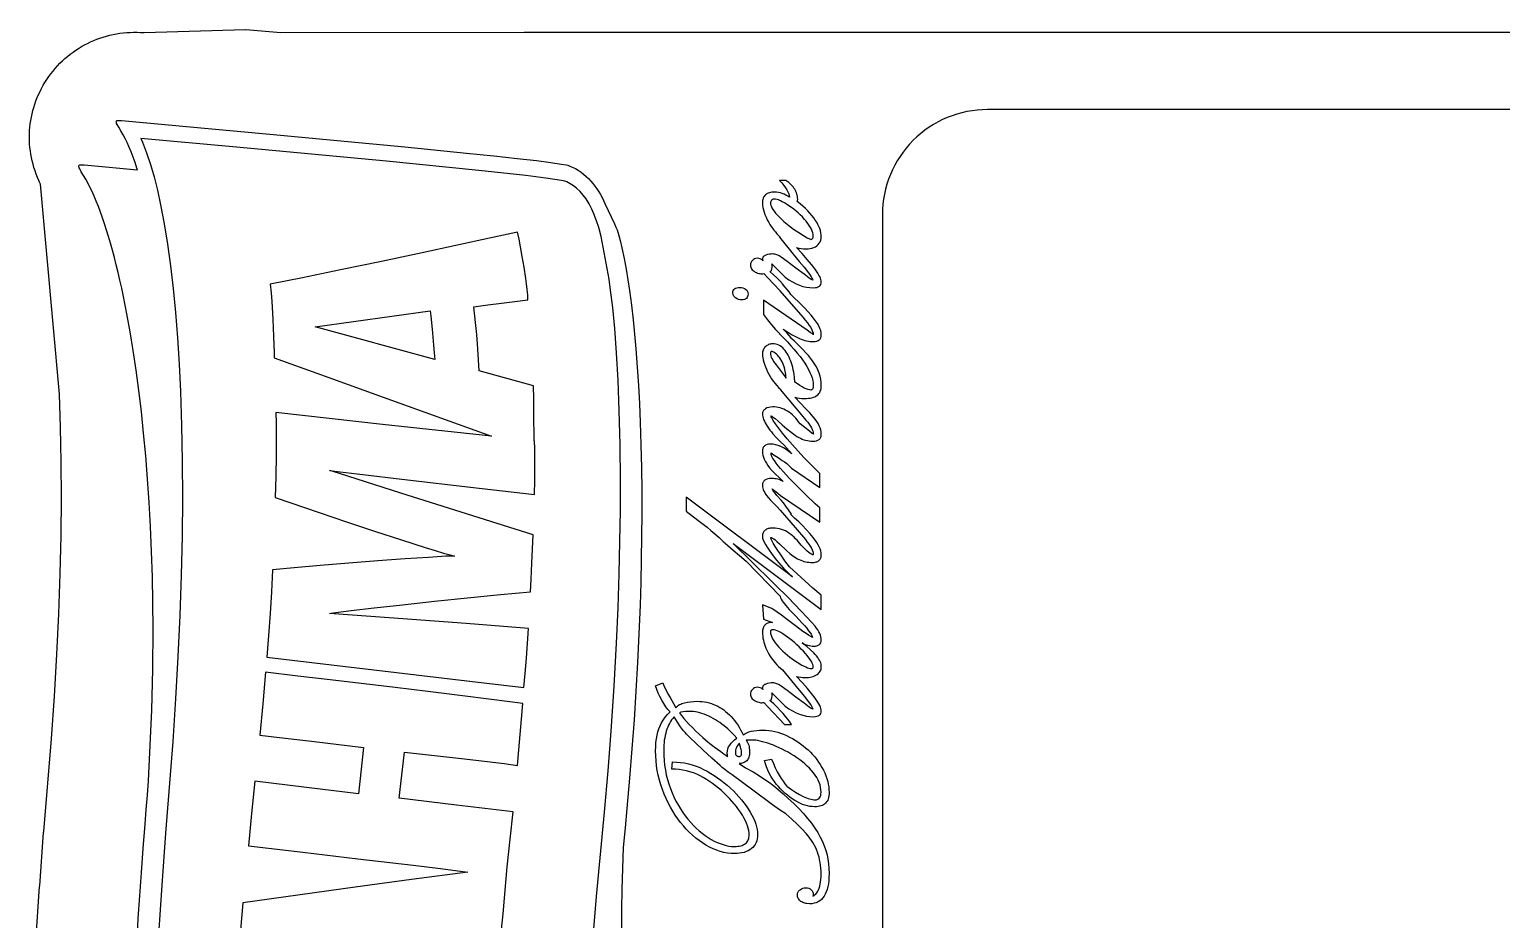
# Model space of a CAD drawing. Extents: x 0 to 500, y 0 to 300.
# Drawn here: x 0.1 to 280.2, y 130.6 to 300 of the extents above; entities that cross this region are included whole.
import ezdxf

# ---------------------------------------------------------------- set-up
doc = ezdxf.new("R2010")
doc.units = 0
doc.layers.add('Nível Padrão', color=18, linetype='CONTINUOUS')

msp = doc.modelspace()

# ---------------------------------------------------------------- linework, layer by layer
at = {"layer": 'Nível Padrão'}
for points in [[(1.43, 127.34), (2.06, 136.91), (2.07, 137.09), (2.82, 147.22), (2.83, 147.38), (4.29, 165.04), (4.86, 173.14), (5.33, 181.08), (5.7, 188.83), (5.97, 196.4), (6.13, 203.75), (6.2, 210.87), (6.17, 217.74), (6.05, 224.34), (5.83, 230.63), (2.2, 270.56), (2.06, 270.93), (1.91, 271.24), (1.65, 271.85), (1.4, 272.47), (1.18, 273.09), (0.98, 273.71), (0.8, 274.34), (0.64, 274.98), (0.5, 275.61), (0.39, 276.25), (0.29, 276.89), (0.22, 277.53), (0.16, 278.18), (0.13, 278.82), (0.12, 279.47), (0.13, 280.11), (0.16, 280.75), (0.21, 281.39), (0.28, 282.03), (0.38, 282.67), (0.49, 283.3), (0.62, 283.93), (0.78, 284.56), (0.95, 285.18), (1.15, 285.8), (1.36, 286.41), (1.6, 287.02), (1.85, 287.62), (2.13, 288.21), (2.42, 288.79), (2.74, 289.37), (3.08, 289.93), (3.43, 290.49), (3.81, 291.04), (4.2, 291.57), (4.61, 292.09), (5.04, 292.6), (5.48, 293.09), (5.93, 293.56), (6.4, 294.01), (6.88, 294.45), (7.38, 294.88), (7.89, 295.28), (8.41, 295.67), (8.94, 296.04), (9.48, 296.39), (10.03, 296.73), (10.59, 297.04), (11.17, 297.34), (11.75, 297.62), (12.34, 297.88), (12.94, 298.12), (13.54, 298.34), (14.16, 298.55), (14.78, 298.73), (15.41, 298.89), (16.04, 299.04), (16.68, 299.16), (17.32, 299.26), (17.97, 299.34), (18.62, 299.4), (19.28, 299.44), (19.93, 299.46), (20.6, 299.46), (21.26, 299.43), (21.92, 299.39), (41.24, 300), (41.28, 300), (47.96, 299.39), (94.26, 299.51), (103.33, 299.51), (449.9, 299.51)], [(20.59, 126.63), (20.83, 130.85), (21.11, 135.18), (21.41, 139.61), (21.75, 144.15), (22.13, 148.8), (22.35, 151.56), (22.55, 154.31), (22.74, 157.04), (22.9, 159.75), (23.05, 162.45), (23.18, 165.14), (23.3, 167.81), (23.39, 170.46), (23.48, 173.09), (23.54, 175.7), (23.59, 178.3), (23.62, 180.88), (23.64, 183.43), (23.64, 185.97), (23.6, 190.97), (23.51, 195.88), (23.36, 200.7), (23.15, 205.41), (22.9, 210.02), (22.59, 214.52), (22.24, 218.9), (21.84, 223.16), (21.41, 227.3), (20.93, 231.3), (20.41, 235.17), (19.86, 238.89), (19.27, 242.47), (18.66, 245.9), (18.01, 249.17), (17.68, 250.75), (17.34, 252.28), (16.99, 253.78), (16.64, 255.23), (16.28, 256.64), (15.92, 258.01), (15.55, 259.33), (15.17, 260.61), (14.79, 261.84), (14.41, 263.02), (14.03, 264.16), (13.63, 265.26), (13.24, 266.3), (12.84, 267.3), (12.44, 268.25), (12.04, 269.14), (11.63, 269.99), (11.23, 270.79), (10.82, 271.54), (10.4, 272.23), (9.97, 272.93), (9.68, 273.46), (9.58, 273.67), (9.53, 273.83), (9.51, 273.97), (9.53, 274.08), (9.59, 274.15), (9.69, 274.21), (9.83, 274.24), (10.02, 274.25), (10.53, 274.23), (11.24, 274.17), (20.68, 273.3), (20.58, 273.61), (20.23, 274.67), (19.86, 275.71), (19.46, 276.74), (19.04, 277.76), (18.7, 278.51), (18.33, 279.25), (17.94, 279.97), (17.53, 280.68), (17.1, 281.38), (16.8, 281.91), (16.71, 282.11), (16.65, 282.28), (16.63, 282.42), (16.65, 282.52), (16.71, 282.6), (16.82, 282.65), (16.96, 282.68), (17.15, 282.7), (17.66, 282.68), (18.36, 282.62), (34.13, 281.16), (45.85, 280.08), (58.67, 278.88), (71.51, 277.66), (83.28, 276.49), (88.44, 275.96), (92.92, 275.47), (96.59, 275.05), (99.32, 274.69), (101.3, 274.39), (102.21, 274.23), (102.55, 274.15), (102.78, 274.08), (103.39, 273.82), (103.97, 273.52), (104.52, 273.2), (105.05, 272.84), (105.55, 272.46), (106.02, 272.05), (106.48, 271.61), (106.91, 271.15), (107.31, 270.68), (107.7, 270.18), (108.06, 269.66), (108.41, 269.13), (108.73, 268.58), (109.04, 268.02), (109.32, 267.45), (109.59, 266.86), (111.43, 263.02), (111.68, 262.41), (111.94, 261.85), (112.12, 261.25), (112.5, 259.86), (112.84, 258.46), (113.26, 256.44), (113.64, 254.41), (113.97, 252.36), (114.28, 250.31), (114.64, 247.55), (114.96, 244.78), (115.24, 242), (115.48, 239.22), (115.75, 235.74), (115.98, 232.26), (116.16, 228.77), (116.31, 225.28), (116.45, 220.94), (116.55, 216.59), (116.6, 212.23), (116.61, 207.88), (116.58, 203.52), (116.52, 199.16), (116.42, 194.8), (116.28, 190.45), (116.07, 185), (115.81, 179.55), (115.5, 174.11), (115.14, 168.66), (114.74, 163.1), (114.28, 157.55), (113.77, 151.78), (113.42, 148.09), (113.04, 144.39), (112.93, 140.35), (112.84, 136.4), (112.77, 132.54), (112.73, 128.77)], [(107.34, 127.36), (107.99, 135.02), (109.54, 151.09), (110.23, 158.92), (110.81, 166.51), (111.37, 175.05), (111.81, 183.24), (112.11, 189.97), (112.32, 196.42), (112.46, 202.59), (112.54, 208.47), (112.55, 214.05), (112.49, 221.02), (112.33, 227.44), (112.1, 233.27), (111.81, 238.5), (111.47, 243.12), (111.09, 247.1), (110.68, 250.42), (110.37, 252.46), (109.29, 258.6), (108.86, 260.6), (108.42, 262.29), (108, 263.6), (107.51, 264.89), (107.11, 265.79), (106.59, 266.81), (106, 267.75), (105.46, 268.48), (104.86, 269.16), (104.21, 269.78), (103.63, 270.23), (103.01, 270.63), (102.32, 270.99), (101.95, 271.15), (101.31, 271.29), (98.36, 271.73), (94.53, 272.21), (85.63, 273.17), (68.07, 274.91), (39.51, 277.59), (21.31, 279.26), (21.61, 278.57), (22.4, 276.54), (23.13, 274.33), (23.82, 271.94), (24.47, 269.39), (25.07, 266.66), (25.77, 263.04), (26.4, 259.17), (26.96, 255.05), (27.47, 250.7), (27.91, 246.12), (28.29, 241.33), (28.61, 236.32), (28.86, 231.12), (29.07, 224.62), (29.2, 217.86), (29.23, 210.86), (29.16, 203.62), (29, 196.17), (28.74, 188.51), (28.38, 180.68), (27.93, 172.67), (27.37, 164.52), (25.99, 147.11), (25.28, 137.19), (24.69, 127.81)], [(149.28, 222.99), (149.28, 222.99)], [(149.28, 222.99), (149.28, 222.99)], [(89.95, 128.76), (90.22, 131.75), (90.46, 134.71), (90.72, 137.67), (91.02, 140.67), (91.02, 140.67), (91.56, 145.94), (92.11, 151.15), (81.38, 152.41), (70.47, 153.73), (70.97, 158.11), (71.47, 162.49), (82.32, 161.27), (87.75, 160.64), (90.4, 160.31), (92.99, 159.98), (93.21, 162.95), (93.46, 165.85), (93.71, 168.76), (93.95, 171.76), (88.04, 172.54), (82.01, 173.29), (75.9, 174.04), (69.72, 174.77), (57.33, 176.23), (51.16, 176.96), (45.05, 177.69), (44.51, 171.72), (43.92, 165.76), (43.92, 165.76), (48.78, 165.16), (53.75, 164.57), (63.66, 163.41), (62.7, 154.57), (52.83, 155.76), (43.01, 156.97), (42.39, 150.83), (41.77, 144.69), (52.14, 143.46), (62.62, 142.23), (73.1, 140.98), (78.31, 140.34), (83.49, 139.68), (72.82, 138.26), (62.06, 136.79), (40.72, 133.85), (40.15, 127.16)]]:
    msp.add_lwpolyline(points, dxfattribs=at)
msp.add_lwpolyline([(306.59, 16.59, 0.224903), (310.46, 14.76), (434.51, 14.76, 0.414214), (484.51, 64.76), (484.51, 234.76, 0.414214), (434.51, 284.76), (182.38, 284.76, 0.414214), (162.38, 264.76), (162.38, 95.32, 0.414184), (177.38, 80.32), (197.28, 80.31), (247.34, 80.31, -0.232852), (259.23, 74.46), (306.59, 16.59)], format="xyb", close=True, dxfattribs=at)
for points in [[(146.04, 176.89), (146.44, 176.8), (146.84, 176.74), (147.24, 176.7), (147.65, 176.69), (148, 176.7), (148.34, 176.72), (148.66, 176.77), (148.96, 176.83), (149.23, 176.91), (149.49, 177), (149.73, 177.12), (149.94, 177.25), (150.13, 177.4), (150.3, 177.56), (150.44, 177.73), (150.56, 177.92), (150.65, 178.11), (150.71, 178.32), (150.75, 178.54), (150.76, 178.77), (150.75, 179), (150.71, 179.24), (150.64, 179.48), (150.54, 179.74), (150.41, 179.99), (150.25, 180.26), (150.07, 180.53), (149.86, 180.81), (149.62, 181.1), (149.35, 181.39), (148.72, 181.99), (147.99, 182.62), (147.14, 183.28), (147.4, 183.14), (147.66, 183.01), (147.93, 182.91), (148.2, 182.83), (148.47, 182.76), (148.74, 182.71), (149.01, 182.68), (149.29, 182.68), (149.64, 182.69), (149.93, 182.75), (150.19, 182.83), (150.4, 182.96), (150.56, 183.12), (150.67, 183.31), (150.74, 183.54), (150.76, 183.81), (150.75, 184.12), (150.69, 184.44), (150.6, 184.76), (150.47, 185.08), (150.31, 185.41), (150.11, 185.75), (149.87, 186.09), (149.6, 186.44), (148.91, 187.24), (148.03, 188.2), (146.95, 189.34), (145.67, 190.66), (145.01, 191.32), (145.07, 191.32), (133.98, 202.21), (150.76, 189.64), (150.76, 192.36), (149.17, 193.72), (147.63, 195.07), (146.14, 196.42), (144.7, 197.76), (143.85, 198.93), (143.12, 199.96), (142.5, 200.87), (142, 201.64), (141.61, 202.27), (141.33, 202.77), (141.17, 203.14), (141.13, 203.27), (141.12, 203.37), (141.3, 203.32), (141.49, 203.22), (141.71, 203.07), (141.95, 202.88), (142.32, 202.56), (142.82, 202.11), (144.19, 200.81), (144.76, 200.29), (145.35, 199.83), (145.64, 199.63), (145.94, 199.45), (146.24, 199.29), (146.54, 199.14), (146.84, 199.01), (147.15, 198.9), (147.45, 198.8), (147.76, 198.72), (148.07, 198.66), (148.38, 198.62), (148.69, 198.59), (149.01, 198.59), (149.42, 198.61), (149.78, 198.68), (149.93, 198.74), (150.08, 198.8), (150.21, 198.88), (150.32, 198.97), (150.43, 199.07), (150.52, 199.19), (150.59, 199.32), (150.65, 199.45), (150.7, 199.61), (150.74, 199.77), (150.76, 200.13), (150.74, 200.45), (150.67, 200.79), (150.55, 201.16), (150.38, 201.55), (150.17, 201.96), (149.9, 202.4), (149.59, 202.86), (149.23, 203.34), (148.57, 204.13), (147.88, 204.89), (147.18, 205.61), (146.46, 206.31), (145.67, 207.04), (144.87, 207.77), (145.06, 207.77), (144.54, 208.59), (144.04, 209.32), (143.56, 209.94), (143.11, 210.47), (142.31, 211.36), (141.97, 211.77), (141.66, 212.15), (141.52, 212.36), (141.46, 212.46), (141.43, 212.57), (141.74, 212.36), (142.1, 212.09), (142.99, 211.36), (150.48, 206.25), (150.48, 208.98), (149.6, 209.77), (147.83, 211.47), (146.23, 213.05), (144.8, 214.52), (143.53, 215.87), (143.01, 216.45), (142.55, 217), (142.15, 217.5), (141.83, 217.97), (141.56, 218.39), (141.37, 218.78), (141.24, 219.13), (141.19, 219.44), (141.44, 219.29), (141.81, 219.03), (142.53, 218.53), (143.34, 218.02), (143.76, 217.74), (144.19, 217.39), (144.64, 216.99), (145.11, 216.53), (150.48, 212.86), (150.48, 215.53), (149.52, 216.44), (148.51, 217.45), (147.45, 218.55), (146.34, 219.76), (145.26, 220.97), (144.27, 222.12), (143.39, 223.2), (142.6, 224.22), (142.03, 224.99), (141.61, 225.62), (141.32, 226.11), (141.23, 226.31), (141.18, 226.48), (141.33, 226.4), (141.5, 226.29), (141.96, 225.95), (142.55, 225.45), (143.28, 224.8), (144.18, 224.02), (145.01, 223.35), (145.77, 222.81), (146.12, 222.58), (146.45, 222.39), (146.78, 222.22), (147.11, 222.07), (147.44, 221.95), (147.77, 221.84), (148.11, 221.77), (148.44, 221.71), (148.78, 221.67), (149.12, 221.66), (149.51, 221.69), (149.84, 221.75), (150.12, 221.86), (150.24, 221.93), (150.35, 222.01), (150.45, 222.11), (150.53, 222.21), (150.6, 222.32), (150.66, 222.45), (150.71, 222.59), (150.74, 222.73), (150.76, 223.06), (150.74, 223.44), (150.67, 223.82), (150.55, 224.21), (150.38, 224.61), (150.17, 225.02), (149.9, 225.43), (149.59, 225.86), (149.23, 226.3), (148.56, 227.04), (147.75, 227.9), (146.79, 228.9), (145.7, 230.01), (146.13, 229.91), (146.59, 229.84), (147.05, 229.79), (147.53, 229.78), (147.92, 229.79), (148.29, 229.82), (148.63, 229.86), (148.95, 229.93), (149.24, 230.02), (149.5, 230.12), (149.74, 230.25), (149.96, 230.39), (150.15, 230.56), (150.31, 230.74), (150.45, 230.94), (150.56, 231.16), (150.65, 231.4), (150.71, 231.66), (150.75, 231.94), (150.76, 232.24), (150.74, 232.84), (150.66, 233.44), (150.53, 234.03), (150.35, 234.62), (150.11, 235.21), (149.82, 235.79), (149.48, 236.37), (149.09, 236.95), (148.71, 237.45), (148.29, 237.96), (147.82, 238.49), (147.32, 239.03), (146.78, 239.58), (146.2, 240.15), (145.58, 240.73), (144.92, 241.33), (145.02, 241.34), (145.04, 241.32), (144.26, 242.21), (143.88, 242.62), (143.49, 243), (144.31, 242.44), (145.1, 241.96), (145.86, 241.55), (146.59, 241.21), (146.95, 241.08), (147.29, 240.95), (147.64, 240.85), (147.97, 240.77), (148.3, 240.7), (148.62, 240.66), (148.93, 240.63), (149.23, 240.62), (149.59, 240.64), (149.9, 240.7), (150.17, 240.8), (150.38, 240.93), (150.47, 241.02), (150.55, 241.11), (150.61, 241.21), (150.67, 241.33), (150.74, 241.58), (150.76, 241.88), (150.73, 242.27), (150.64, 242.69), (150.49, 243.13), (150.28, 243.58), (150.01, 244.06), (149.68, 244.56), (149.29, 245.08), (148.84, 245.62), (148.2, 246.33), (147.55, 247.03), (146.4, 248.19), (145.67, 248.89), (144.93, 249.59), (144.62, 250.06), (144.26, 250.55), (143.84, 251.06), (143.37, 251.6), (142.85, 252.15), (142.28, 252.73), (141.66, 253.33), (140.98, 253.95), (141.07, 253.96), (141.15, 254), (141.21, 254.07), (141.27, 254.16), (141.31, 254.28), (141.34, 254.42), (141.38, 254.79), (141.38, 255.15), (141.35, 255.4), (143.87, 252.86), (144.59, 252.37), (145.28, 251.95), (145.95, 251.6), (146.6, 251.32), (147.24, 251.12), (147.91, 250.97), (148.59, 250.89), (149.29, 250.86), (149.64, 250.88), (149.93, 250.93), (150.19, 251.02), (150.4, 251.14), (150.56, 251.29), (150.67, 251.48), (150.74, 251.71), (150.76, 251.97), (150.75, 252.18), (150.69, 252.41), (150.6, 252.68), (150.47, 252.97), (150.3, 253.28), (150.1, 253.63), (149.85, 254), (149.58, 254.39), (148.91, 255.27), (148.09, 256.25), (147.12, 257.34), (146.01, 258.54), (146.45, 258.41), (146.9, 258.32), (147.35, 258.27), (147.82, 258.25), (148.23, 258.27), (148.62, 258.32), (148.98, 258.4), (149.32, 258.52), (149.63, 258.67), (149.91, 258.85), (150.15, 259.08), (150.37, 259.34), (150.54, 259.62), (150.66, 259.92), (150.74, 260.24), (150.76, 260.57), (150.75, 260.94), (150.69, 261.33), (150.6, 261.72), (150.48, 262.11), (150.31, 262.51), (150.12, 262.91), (149.88, 263.33), (149.61, 263.74), (149.31, 264.17), (148.97, 264.59), (148.59, 265.03), (148.18, 265.46), (147.73, 265.91), (147.25, 266.36), (146.73, 266.81), (146.18, 267.27), (146.2, 267.37), (146.26, 267.73), (146.25, 267.98), (146.22, 268.22), (146.18, 268.45), (146.12, 268.69), (146.04, 268.92), (145.94, 269.15), (145.83, 269.38), (145.7, 269.6), (145.55, 269.82), (145.39, 270.04), (145.01, 270.46), (144.55, 270.88), (144.03, 271.29), (142.79, 271.29), (142.8, 271.28), (143.22, 270.8), (143.6, 270.33), (143.92, 269.89), (144.18, 269.48), (144.39, 269.09), (144.55, 268.72), (144.65, 268.38), (144.7, 268.06), (144.36, 268.29), (144.02, 268.5), (143.67, 268.67), (143.32, 268.81), (142.97, 268.92), (142.61, 269), (142.25, 269.05), (141.89, 269.06), (141.61, 269.05), (141.35, 269.03), (141.1, 268.99), (140.87, 268.93), (140.66, 268.85), (140.47, 268.76), (140.3, 268.66), (140.15, 268.53), (140.01, 268.39), (139.89, 268.23), (139.79, 268.06), (139.71, 267.87), (139.65, 267.66), (139.6, 267.44), (139.57, 267.2), (139.57, 266.94), (139.58, 266.53), (139.64, 266.11), (139.73, 265.68), (139.86, 265.22), (140.03, 264.76), (140.24, 264.28), (140.48, 263.78), (140.76, 263.27), (140.98, 262.89), (141.22, 262.52), (141.48, 262.16), (141.74, 261.81), (142.02, 261.47), (142.31, 261.14), (142.61, 260.82), (142.92, 260.51), (142.8, 260.51), (145.43, 257.22), (146.52, 255.88), (147.48, 254.74), (148.14, 253.92), (148.65, 253.25), (148.84, 252.96), (148.98, 252.71), (149.09, 252.5), (149.15, 252.32), (149, 252.36), (148.83, 252.44), (148.47, 252.67), (147.47, 253.41), (145.89, 254.6), (144.26, 255.82), (143.14, 256.65), (142.71, 256.93), (142.5, 257.03), (142.3, 257.12), (142.11, 257.19), (141.92, 257.24), (141.73, 257.27), (141.55, 257.28), (141.21, 257.27), (140.88, 257.22), (140.55, 257.16), (140.22, 257.06), (140.06, 257.01), (139.93, 256.94), (139.82, 256.87), (139.73, 256.78), (139.66, 256.68), (139.61, 256.57), (139.58, 256.45), (139.57, 256.31), (139.58, 256.19), (139.64, 256), (139.61, 256.05), (139.57, 256.1), (139.35, 256.25), (139.12, 256.37), (138.86, 256.44), (138.57, 256.46), (138.3, 256.43), (138.06, 256.36), (137.83, 256.23), (137.64, 256.05), (137.48, 255.84), (137.36, 255.62), (137.29, 255.39), (137.27, 255.15), (137.28, 254.96), (137.33, 254.77), (137.4, 254.6), (137.5, 254.43), (137.63, 254.27), (137.8, 254.12), (137.99, 253.98), (138.2, 253.85), (138.43, 253.74), (138.65, 253.65), (138.86, 253.58), (139.07, 253.54), (139.27, 253.51), (139.47, 253.51), (139.66, 253.52), (139.85, 253.56), (140.64, 252.66), (141.66, 251.58), (142.9, 250.3), (142.88, 250.3), (147.25, 245.23), (147.71, 244.68), (148.12, 244.17), (148.46, 243.7), (148.74, 243.27), (148.95, 242.87), (149.11, 242.52), (149.2, 242.2), (149.23, 241.92), (149.22, 241.96), (149.18, 242.01), (149.01, 242.14), (148.85, 242.23), (148.64, 242.36), (148.07, 242.79), (139.79, 248.51), (139.79, 245.74), (140.53, 244.75), (141.29, 243.81), (142.06, 242.91), (142.86, 242.07), (142.8, 242.07), (142.8, 242.06), (143.58, 241.3), (144.31, 240.55), (144.98, 239.83), (145.61, 239.12), (146.19, 238.44), (146.72, 237.77), (147.2, 237.13), (147.62, 236.51), (148, 235.9), (148.33, 235.32), (148.6, 234.75), (148.83, 234.21), (149.01, 233.69), (149.13, 233.19), (149.21, 232.7), (149.23, 232.24), (149.22, 232.04), (149.2, 231.86), (149.15, 231.71), (149.09, 231.59), (149.01, 231.5), (148.93, 231.44), (148.85, 231.41), (148.78, 231.4), (148.5, 231.42), (148.19, 231.49), (147.86, 231.61), (147.49, 231.78), (147.09, 231.99), (146.66, 232.25), (146.21, 232.56), (145.72, 232.92), (145.65, 233.87), (145.59, 234.34), (145.52, 234.79), (145.43, 235.24), (145.33, 235.67), (145.22, 236.1), (145.09, 236.51), (144.95, 236.91), (144.8, 237.29), (144.64, 237.65), (144.46, 238), (144.28, 238.32), (144.08, 238.62), (143.87, 238.9), (143.65, 239.17), (143.42, 239.4), (143.17, 239.61), (142.92, 239.78), (142.66, 239.93), (142.39, 240.04), (142.11, 240.12), (141.82, 240.16), (141.52, 240.18), (141.31, 240.17), (141.1, 240.14), (140.91, 240.1), (140.73, 240.04), (140.56, 239.95), (140.39, 239.85), (140.24, 239.74), (140.1, 239.6), (139.98, 239.46), (139.87, 239.3), (139.78, 239.14), (139.7, 238.97), (139.64, 238.79), (139.6, 238.61), (139.57, 238.41), (139.57, 238.2), (139.58, 237.86), (139.63, 237.5), (139.7, 237.12), (139.81, 236.72), (139.94, 236.29), (140.11, 235.84), (140.3, 235.37), (140.53, 234.87), (140.76, 234.4), (141.01, 233.95), (141.29, 233.51), (141.59, 233.09), (141.92, 232.67), (142.27, 232.27), (142.64, 231.88), (143.04, 231.51), (142.91, 231.51), (145.9, 227.94), (147.84, 225.67), (148.17, 225.27), (148.45, 224.9), (148.69, 224.54), (148.89, 224.22), (149.04, 223.91), (149.15, 223.63), (149.21, 223.37), (149.23, 223.14), (149.24, 223.04), (149.28, 222.99), (149.19, 223.04), (149.03, 223.15), (148.52, 223.55), (146.71, 224.97), (146.44, 225.36), (146.17, 225.73), (145.88, 226.07), (145.58, 226.38), (145.28, 226.67), (144.96, 226.93), (144.64, 227.17), (144.3, 227.38), (143.96, 227.57), (143.62, 227.73), (143.27, 227.87), (142.93, 227.98), (142.58, 228.07), (142.23, 228.13), (141.88, 228.17), (141.52, 228.18), (141.12, 228.16), (140.75, 228.09), (140.42, 227.98), (140.13, 227.82), (140, 227.72), (139.88, 227.62), (139.79, 227.51), (139.71, 227.39), (139.65, 227.26), (139.6, 227.13), (139.57, 226.98), (139.57, 226.83), (139.58, 226.59), (139.62, 226.34), (139.69, 226.07), (139.79, 225.79), (139.92, 225.49), (140.08, 225.18), (140.26, 224.85), (140.47, 224.51), (140.71, 224.15), (140.97, 223.79), (141.26, 223.43), (141.56, 223.06), (142.25, 222.31), (143.02, 221.54), (143.61, 220.98), (144.15, 220.41), (144.66, 219.83), (145.12, 219.24), (144.59, 219.68), (144.06, 220.06), (143.54, 220.38), (143.03, 220.64), (142.53, 220.85), (142.04, 220.99), (141.57, 221.08), (141.1, 221.11), (140.74, 221.09), (140.43, 221.02), (140.16, 220.91), (140.05, 220.84), (139.95, 220.76), (139.86, 220.67), (139.78, 220.56), (139.72, 220.45), (139.66, 220.32), (139.59, 220.04), (139.57, 219.71), (139.59, 219.36), (139.65, 219.01), (139.76, 218.64), (139.91, 218.26), (140.1, 217.87), (140.33, 217.46), (140.61, 217.05), (140.93, 216.62), (141.42, 216.03), (142.02, 215.4), (142.71, 214.73), (143.51, 214.01), (143.26, 214.14), (143, 214.26), (142.74, 214.35), (142.47, 214.43), (142.2, 214.49), (141.92, 214.53), (141.64, 214.56), (141.35, 214.57), (140.93, 214.55), (140.57, 214.49), (140.26, 214.39), (140.13, 214.32), (140.01, 214.25), (139.91, 214.16), (139.82, 214.07), (139.74, 213.96), (139.68, 213.85), (139.63, 213.72), (139.59, 213.59), (139.57, 213.29), (139.58, 213.01), (139.63, 212.74), (139.72, 212.45), (139.83, 212.16), (139.99, 211.87), (140.17, 211.56), (140.39, 211.26), (140.64, 210.95), (141.11, 210.42), (141.65, 209.84), (142.27, 209.21), (142.96, 208.53), (142.91, 208.53), (145.77, 205.23), (147.73, 202.93), (148.08, 202.48), (148.39, 202.07), (148.65, 201.67), (148.86, 201.31), (149.02, 200.97), (149.14, 200.65), (149.21, 200.37), (149.23, 200.11), (149.23, 200.03), (149.08, 200.06), (148.89, 200.15), (148.65, 200.29), (148.38, 200.49), (148.07, 200.75), (147.72, 201.07), (146.91, 201.87), (146.67, 202.19), (146.41, 202.51), (146.15, 202.81), (145.87, 203.1), (145.57, 203.39), (145.27, 203.66), (144.95, 203.91), (144.61, 204.16), (144.27, 204.39), (143.92, 204.58), (143.55, 204.75), (143.17, 204.88), (142.78, 204.99), (142.37, 205.07), (141.95, 205.11), (141.52, 205.13), (141.06, 205.1), (140.86, 205.07), (140.67, 205.03), (140.49, 204.97), (140.33, 204.9), (140.18, 204.82), (140.05, 204.73), (139.94, 204.62), (139.84, 204.5), (139.76, 204.37), (139.69, 204.23), (139.63, 204.07), (139.6, 203.91), (139.57, 203.73), (139.57, 203.53), (139.57, 203.39), (139.6, 203.24), (139.7, 202.89), (139.88, 202.48), (140.12, 202.02), (140.43, 201.5), (140.81, 200.92), (141.26, 200.29), (141.78, 199.6), (142.22, 199.03), (142.67, 198.49), (143.11, 197.98), (143.55, 197.5), (143.99, 197.05), (144.43, 196.63), (144.86, 196.24), (145.29, 195.88), (125.08, 211.03), (125.08, 208.37), (125.08, 208.36), (127.3, 206.66), (129.02, 205.29), (129.77, 204.67), (130.53, 204.02), (131.31, 203.32), (132.11, 202.59), (132.98, 201.8), (134, 200.9), (135.17, 199.92), (136.48, 198.84), (143.01, 192.14), (142.91, 192.14), (143.01, 191.88), (143.14, 191.6), (143.3, 191.31), (143.5, 191.01), (143.73, 190.7), (144, 190.37), (144.3, 190.03), (144.64, 189.67), (145.96, 188.31), (147.08, 187.12), (147.56, 186.57), (147.99, 186.06), (148.35, 185.59), (148.67, 185.16), (148.82, 184.92), (148.94, 184.71), (149.03, 184.51), (149.07, 184.33), (148.75, 184.5), (148.34, 184.75), (147.85, 185.07), (147.26, 185.47), (145.84, 186.51), (144.07, 187.86), (143.78, 188.11), (143.17, 188.54), (142.33, 189.13), (141.34, 189.84), (139.57, 190.54), (139.76, 187.8), (141.47, 187.19), (140.99, 187.14), (140.78, 187.09), (140.59, 187.04), (140.42, 186.97), (140.27, 186.89), (140.13, 186.79), (140.02, 186.68), (139.91, 186.55), (139.82, 186.42), (139.74, 186.27), (139.68, 186.1), (139.63, 185.93), (139.59, 185.74), (139.57, 185.33), (139.58, 184.96), (139.61, 184.59), (139.66, 184.21), (139.73, 183.83), (139.82, 183.45), (139.93, 183.07), (140.06, 182.68), (140.22, 182.29), (140.39, 181.91), (140.57, 181.53), (140.77, 181.17), (140.98, 180.81), (141.21, 180.46), (141.45, 180.12), (141.71, 179.79), (141.98, 179.47), (142.3, 179.12), (142.64, 178.79), (142.99, 178.48), (143.36, 178.19), (145.66, 175.34), (147.48, 173.14), (148.14, 172.32), (148.65, 171.64), (148.84, 171.36), (148.98, 171.11), (149.09, 170.89), (149.15, 170.71), (149, 170.76), (148.83, 170.83), (148.47, 171.06), (147.47, 171.8), (145.89, 172.99), (144.26, 174.22), (143.14, 175.04), (142.71, 175.32), (142.5, 175.43), (142.3, 175.52), (142.11, 175.58), (141.92, 175.63), (141.73, 175.66), (141.55, 175.67), (141.21, 175.66), (140.88, 175.62), (140.55, 175.55), (140.22, 175.46), (140.06, 175.4), (139.93, 175.34), (139.82, 175.26), (139.73, 175.17), (139.66, 175.07), (139.61, 174.96), (139.58, 174.84), (139.57, 174.71), (139.58, 174.59), (139.64, 174.39), (139.61, 174.44), (139.57, 174.49), (139.35, 174.65), (139.12, 174.76), (138.86, 174.83), (138.57, 174.85), (138.3, 174.83), (138.06, 174.75), (137.83, 174.62), (137.64, 174.44), (137.48, 174.23), (137.36, 174.01), (137.29, 173.79), (137.27, 173.55), (137.28, 173.35), (137.33, 173.17), (137.4, 172.99), (137.5, 172.82), (137.63, 172.67), (137.8, 172.52), (137.99, 172.38), (138.2, 172.25), (138.43, 172.14), (138.65, 172.05), (138.86, 171.98), (139.07, 171.93), (139.27, 171.91), (139.47, 171.9), (139.66, 171.92), (139.85, 171.96), (140.64, 171.05), (141.66, 169.98), (142.76, 168.84), (143.78, 167.76), (145.07, 167.76), (144.76, 168.25), (144.4, 168.76), (143.97, 169.29), (143.49, 169.86), (142.95, 170.44), (142.35, 171.05), (141.7, 171.68), (140.98, 172.34), (141.07, 172.36), (141.15, 172.39), (141.21, 172.46), (141.27, 172.55), (141.31, 172.67), (141.34, 172.82), (141.38, 173.19), (141.38, 173.55), (141.35, 173.8), (143.87, 171.26), (144.59, 170.76), (145.28, 170.34), (145.95, 169.99), (146.6, 169.71), (147.24, 169.51), (147.91, 169.37), (148.59, 169.28), (149.29, 169.25), (149.64, 169.27), (149.93, 169.32), (150.19, 169.41), (150.4, 169.53), (150.56, 169.69), (150.67, 169.88), (150.74, 170.1), (150.76, 170.36), (150.75, 170.57), (150.69, 170.81), (150.6, 171.07), (150.47, 171.36), (150.3, 171.67), (150.1, 172.01), (149.86, 172.38), (149.58, 172.77), (148.92, 173.64), (148.11, 174.62), (147.15, 175.7), (146.04, 176.89)], [(141.1, 267.01), (141.12, 266.72), (141.2, 266.41), (141.34, 266.09), (141.52, 265.76), (141.76, 265.4), (142.05, 265.04), (142.4, 264.66), (142.8, 264.26), (143.65, 263.47), (144.55, 262.72), (145.48, 262.01), (146.45, 261.34), (147.35, 260.78), (148.04, 260.38), (148.52, 260.14), (148.67, 260.08), (148.78, 260.06), (148.86, 260.07), (148.94, 260.1), (149.02, 260.14), (149.09, 260.2), (149.15, 260.3), (149.2, 260.42), (149.22, 260.57), (149.23, 260.74), (149.21, 261.02), (149.15, 261.33), (149.04, 261.65), (148.89, 261.98), (148.7, 262.34), (148.47, 262.71), (148.19, 263.1), (147.87, 263.51), (147.52, 263.92), (147.15, 264.32), (146.76, 264.71), (146.36, 265.08), (145.95, 265.44), (145.52, 265.79), (145.07, 266.13), (144.61, 266.46), (144.16, 266.76), (143.73, 267.02), (143.34, 267.23), (142.97, 267.41), (142.64, 267.55), (142.33, 267.65), (142.05, 267.71), (141.81, 267.73), (141.66, 267.72), (141.52, 267.68), (141.4, 267.61), (141.3, 267.52), (141.21, 267.41), (141.15, 267.29), (141.11, 267.16), (141.1, 267.01)], [(141.1, 267.01), (141.1, 267.01), (141.1, 267.01), (141.1, 267.01)], [(45.94, 251.53), (46.08, 249.89), (46.2, 248.23), (46.41, 244.9), (46.57, 241.6), (46.66, 238.45), (46.65, 237.49), (57.07, 233.75), (67.39, 230.03), (88, 222.59), (67.31, 224.86), (46.99, 227.12), (47.03, 225.04), (47.05, 222.98), (47.05, 220.95), (47.04, 218.94), (46.97, 214.94), (46.87, 210.92), (55.25, 208.07), (60.43, 206.33), (65.77, 204.55), (70.87, 202.88), (75.37, 201.44), (77.27, 200.85), (78.88, 200.37), (80.14, 200.02), (81.01, 199.81), (80.38, 199.8), (79.3, 199.76), (76.02, 199.56), (71.58, 199.25), (66.4, 198.87), (60.88, 198.43), (55.43, 197.99), (50.46, 197.56), (46.38, 197.17), (46.17, 193.03), (45.92, 188.87), (45.62, 184.71), (45.3, 180.58), (57.56, 179.11), (69.95, 177.65), (82.23, 176.21), (94.2, 174.78), (94.43, 177.44), (94.66, 180.41), (95.08, 186.05), (83.22, 186.97), (71.17, 187.88), (61.6, 188.59), (57.19, 188.9), (57.54, 188.96), (58.38, 189.07), (61.35, 189.43), (65.72, 189.94), (71.11, 190.54), (77.16, 191.2), (83.48, 191.86), (89.71, 192.49), (95.45, 193.02), (95.58, 195.44), (95.71, 198.44), (95.93, 203.86), (70.79, 211.8), (60.66, 215.01), (57.89, 215.9), (57.29, 216.1), (57.21, 216.13), (57.28, 216.11), (59.2, 215.86), (62.47, 215.46), (72.07, 214.33), (84.01, 212.93), (96.21, 211.49), (96.23, 214.2), (96.26, 216.59), (96.25, 218.98), (96.23, 220.28), (96.18, 221.71), (96.16, 221.72), (96.1, 227.08), (96.06, 229.74), (96.01, 232.21), (85.68, 235.03), (85.43, 239.23), (85.23, 241.94), (85.12, 243.08), (85, 244.25), (84.66, 247.23), (87.32, 247.61), (89.89, 247.95), (92.43, 248.26), (94.96, 248.56), (94.9, 249.52), (94.8, 250.53), (94.68, 251.57), (94.55, 252.64), (94.22, 254.79), (93.88, 256.83), (93.54, 258.64), (93.26, 260.09), (92.98, 261.41), (87.64, 260.26), (74.8, 257.51), (67.08, 255.88), (59.29, 254.25), (52.04, 252.76), (45.94, 251.53)], [(133.92, 249.9), (133.94, 250.14), (134.01, 250.35), (134.11, 250.52), (134.26, 250.67), (134.44, 250.78), (134.67, 250.86), (134.94, 250.91), (135.26, 250.93), (135.57, 250.9), (135.86, 250.83), (136.12, 250.72), (136.36, 250.56), (136.56, 250.37), (136.64, 250.26), (136.7, 250.15), (136.75, 250.04), (136.79, 249.91), (136.82, 249.65), (136.8, 249.39), (136.74, 249.16), (136.64, 248.97), (136.51, 248.81), (136.34, 248.69), (136.13, 248.61), (135.88, 248.55), (135.6, 248.54), (135.29, 248.56), (135, 248.63), (134.72, 248.75), (134.46, 248.92), (134.34, 249.02), (134.23, 249.13), (134.13, 249.24), (134.06, 249.36), (134, 249.48), (133.96, 249.61), (133.93, 249.75), (133.92, 249.89), (133.92, 249.9)], [(77.22, 237.2), (54.45, 243.42), (76.37, 246.44), (76.48, 245.43), (76.73, 242.98), (77.01, 239.94), (77.13, 238.48), (77.22, 237.2)], [(144.04, 233.67), (144.04, 234), (144.01, 234.34), (143.97, 234.67), (143.91, 235), (143.83, 235.32), (143.74, 235.65), (143.63, 235.97), (143.51, 236.29), (143.23, 236.88), (142.93, 237.38), (142.78, 237.6), (142.62, 237.8), (142.46, 237.97), (142.29, 238.13), (141.97, 238.39), (141.71, 238.58), (141.51, 238.69), (141.42, 238.72), (141.35, 238.73), (141.24, 238.71), (141.16, 238.65), (141.11, 238.54), (141.1, 238.39), (141.11, 238.16), (141.16, 237.92), (141.24, 237.66), (141.36, 237.39), (141.51, 237.11), (141.69, 236.81), (141.9, 236.5), (142.15, 236.17), (144.05, 233.66), (144.04, 233.67)], [(149.28, 222.99), (149.29, 222.99), (149.28, 222.99)], [(145.07, 207.77), (145.06, 207.77), (145.07, 207.76), (145.07, 207.77)], [(141.1, 185.38), (141.12, 185.06), (141.19, 184.73), (141.32, 184.38), (141.49, 184.03), (141.71, 183.66), (141.97, 183.28), (142.29, 182.89), (142.66, 182.48), (143.05, 182.08), (143.45, 181.69), (143.87, 181.31), (144.3, 180.94), (144.75, 180.59), (145.21, 180.25), (145.68, 179.92), (146.17, 179.61), (147.08, 179.08), (147.48, 178.88), (147.83, 178.71), (148.14, 178.57), (148.41, 178.48), (148.65, 178.42), (148.84, 178.4), (149.01, 178.42), (149.15, 178.48), (149.21, 178.58), (149.23, 178.72), (149.21, 178.94), (149.14, 179.19), (149.02, 179.46), (148.86, 179.77), (148.65, 180.1), (148.39, 180.46), (148.08, 180.86), (147.73, 181.28), (147.35, 181.7), (146.95, 182.12), (146.55, 182.53), (146.13, 182.92), (145.7, 183.31), (145.25, 183.68), (144.8, 184.04), (144.33, 184.39), (143.88, 184.72), (143.45, 185), (143.06, 185.24), (142.69, 185.44), (142.36, 185.59), (142.05, 185.7), (141.77, 185.77), (141.52, 185.79), (141.34, 185.76), (141.26, 185.73), (141.2, 185.69), (141.16, 185.63), (141.12, 185.56), (141.1, 185.48), (141.1, 185.38)], [(141.1, 185.39), (141.1, 185.38), (141.1, 185.38), (141.1, 185.39)], [(122.3, 159.28), (122.43, 160.64), (123.21, 160.62), (123.98, 160.55), (124.73, 160.44), (125.48, 160.28), (126.22, 160.08), (126.94, 159.84), (127.66, 159.56), (128.37, 159.23), (129.05, 158.86), (129.73, 158.47), (130.39, 158.06), (131.03, 157.63), (131.66, 157.17), (132.28, 156.69), (132.88, 156.19), (133.47, 155.66), (134.03, 155.12), (134.57, 154.57), (135.07, 154.01), (135.55, 153.45), (136.01, 152.87), (136.44, 152.29), (136.84, 151.7), (137.21, 151.1), (137.54, 150.5), (137.83, 149.92), (138.08, 149.36), (138.28, 148.81), (138.43, 148.28), (138.54, 147.76), (138.61, 147.26), (138.63, 146.78), (138.61, 146.37), (138.56, 145.98), (138.47, 145.62), (138.34, 145.28), (138.18, 144.96), (137.98, 144.67), (137.74, 144.39), (137.47, 144.15), (137.16, 143.93), (136.82, 143.74), (136.46, 143.57), (136.07, 143.44), (135.66, 143.34), (135.22, 143.27), (134.75, 143.22), (134.26, 143.21), (133.58, 143.23), (132.9, 143.31), (132.22, 143.43), (131.54, 143.6), (130.86, 143.83), (130.18, 144.1), (129.5, 144.43), (128.82, 144.8), (128.16, 145.22), (127.51, 145.68), (126.88, 146.16), (126.26, 146.69), (125.66, 147.24), (125.08, 147.84), (124.52, 148.46), (123.97, 149.12), (123.45, 149.81), (122.96, 150.53), (122.49, 151.28), (122.05, 152.05), (121.64, 152.85), (121.25, 153.67), (120.88, 154.52), (120.54, 155.39), (120.24, 156.28), (119.97, 157.18), (119.75, 158.09), (119.56, 159), (119.42, 159.92), (119.32, 160.85), (119.26, 161.79), (119.24, 162.73), (119.26, 163.56), (119.31, 164.34), (119.4, 165.06), (119.52, 165.72), (119.67, 166.35), (119.85, 166.95), (120.08, 167.52), (120.34, 168.06), (120.67, 168.6), (121.05, 169.13), (121.49, 169.64), (121.99, 170.14), (121.58, 170.62), (121.18, 171.15), (120.79, 171.75), (120.4, 172.41), (120.03, 173.08), (119.71, 173.75), (119.45, 174.42), (119.24, 175.09), (120.58, 175.69), (120.89, 175), (121.23, 174.31), (121.59, 173.61), (121.99, 172.91), (122.67, 171.73), (123.07, 170.96), (123.23, 171.13), (123.4, 171.28), (123.59, 171.42), (123.8, 171.55), (124.01, 171.66), (124.24, 171.75), (124.48, 171.83), (124.74, 171.9), (125.28, 172.02), (125.87, 172.1), (126.5, 172.15), (127.18, 172.17), (127.65, 172.16), (128.11, 172.12), (128.56, 172.06), (129, 171.98), (129.43, 171.87), (129.85, 171.75), (130.26, 171.59), (130.66, 171.42), (131.06, 171.23), (131.44, 171.01), (131.82, 170.78), (132.19, 170.52), (132.56, 170.24), (132.92, 169.94), (133.27, 169.62), (133.61, 169.27), (133.94, 168.9), (134.26, 168.51), (134.56, 168.1), (134.85, 167.68), (135.13, 167.23), (135.4, 166.77), (135.66, 166.29), (135.91, 165.8), (136.23, 166.01), (136.59, 166.19), (136.99, 166.35), (137.44, 166.47), (137.94, 166.58), (138.47, 166.65), (139.03, 166.7), (139.62, 166.71), (140.19, 166.7), (140.76, 166.65), (141.32, 166.56), (141.89, 166.45), (142.46, 166.3), (143.02, 166.12), (143.59, 165.9), (144.16, 165.65), (144.72, 165.38), (145.26, 165.09), (145.8, 164.78), (146.31, 164.45), (146.82, 164.1), (147.31, 163.73), (147.78, 163.34), (148.24, 162.92), (148.68, 162.49), (149.1, 162.04), (149.5, 161.58), (149.88, 161.11), (150.23, 160.62), (150.56, 160.12), (150.87, 159.61), (151.16, 159.09), (151.41, 158.55), (151.63, 158.01), (151.82, 157.48), (151.97, 156.94), (152.09, 156.41), (152.17, 155.88), (152.22, 155.35), (152.24, 154.81), (152.23, 154.49), (152.2, 154.18), (152.14, 153.9), (152.07, 153.63), (151.97, 153.39), (151.85, 153.17), (151.71, 152.97), (151.55, 152.79), (151.37, 152.63), (151.16, 152.49), (150.94, 152.38), (150.69, 152.28), (150.42, 152.21), (150.13, 152.15), (149.82, 152.12), (149.49, 152.11), (149.03, 152.13), (148.57, 152.19), (148.11, 152.28), (147.64, 152.41), (147.16, 152.57), (146.69, 152.78), (146.2, 153.02), (145.72, 153.29), (145.23, 153.6), (144.76, 153.93), (144.31, 154.29), (143.86, 154.66), (143.43, 155.06), (143.01, 155.49), (142.6, 155.94), (142.2, 156.41), (141.83, 156.91), (141.48, 157.42), (141.16, 157.96), (140.86, 158.51), (140.6, 159.09), (140.36, 159.68), (140.15, 160.29), (139.96, 160.92), (141.26, 161.19), (141.64, 160.32), (142.01, 159.52), (142.38, 158.78), (142.75, 158.1), (143.12, 157.49), (143.49, 156.95), (143.85, 156.46), (144.22, 156.05), (145.07, 155.42), (145.86, 154.89), (146.6, 154.43), (147.28, 154.07), (147.92, 153.79), (148.23, 153.68), (148.52, 153.6), (148.81, 153.53), (149.08, 153.48), (149.35, 153.45), (149.6, 153.44), (149.86, 153.46), (150.09, 153.53), (150.28, 153.64), (150.43, 153.8), (150.55, 154), (150.64, 154.24), (150.69, 154.53), (150.71, 154.86), (150.69, 155.33), (150.62, 155.8), (150.51, 156.26), (150.35, 156.73), (150.15, 157.19), (149.91, 157.65), (149.62, 158.1), (149.29, 158.56), (148.92, 159), (148.52, 159.44), (148.09, 159.86), (147.64, 160.27), (147.16, 160.67), (146.66, 161.05), (146.13, 161.43), (145.58, 161.79), (145, 162.14), (144.43, 162.47), (143.87, 162.78), (143.31, 163.07), (142.75, 163.34), (142.2, 163.58), (141.64, 163.81), (141.1, 164.01), (140.57, 164.2), (140.07, 164.36), (139.59, 164.49), (139.13, 164.61), (138.7, 164.69), (138.3, 164.76), (137.91, 164.79), (137.55, 164.81), (136.89, 164.79), (136.45, 164.76), (136.6, 164.57), (136.73, 164.35), (136.84, 164.11), (136.94, 163.85), (137.01, 163.56), (137.06, 163.25), (137.09, 162.92), (137.1, 162.56), (137.09, 162.28), (137.07, 162.02), (137.02, 161.78), (136.96, 161.56), (136.89, 161.36), (136.8, 161.18), (136.69, 161.01), (136.56, 160.87), (136.41, 160.75), (136.25, 160.64), (136.08, 160.55), (135.9, 160.47), (135.7, 160.41), (135.5, 160.37), (135.3, 160.35), (135.1, 160.35), (135.39, 160.14), (135.7, 159.94), (136.36, 159.54), (137.77, 158.73), (139, 157.99), (140.04, 157.31), (140.9, 156.7), (141.71, 156.08), (142.57, 155.38), (143.49, 154.59), (144.47, 153.7), (145.5, 152.74), (146.45, 151.79), (147.34, 150.84), (148.16, 149.89), (148.88, 148.96), (149.52, 148.06), (150.09, 147.19), (150.57, 146.34), (150.97, 145.5), (151.32, 144.66), (151.61, 143.82), (151.84, 142.99), (152.02, 142.13), (152.14, 141.26), (152.21, 140.36), (152.24, 139.44), (152.22, 138.74), (152.18, 138.08), (152.11, 137.47), (152, 136.91), (151.87, 136.39), (151.71, 135.91), (151.52, 135.48), (151.3, 135.1), (151.05, 134.76), (150.78, 134.46), (150.47, 134.22), (150.13, 134.01), (149.77, 133.85), (149.37, 133.74), (148.95, 133.67), (148.5, 133.65), (148.03, 133.68), (147.82, 133.71), (147.61, 133.76), (147.41, 133.83), (147.23, 133.91), (147.05, 134), (146.88, 134.11), (146.72, 134.23), (146.58, 134.36), (146.47, 134.5), (146.37, 134.66), (146.3, 134.82), (146.24, 135), (146.21, 135.19), (146.2, 135.39), (146.21, 135.53), (146.23, 135.66), (146.27, 135.79), (146.33, 135.91), (146.4, 136.03), (146.49, 136.13), (146.59, 136.23), (146.71, 136.33), (146.96, 136.5), (147.23, 136.62), (147.51, 136.69), (147.82, 136.71), (148.11, 136.69), (148.38, 136.61), (148.62, 136.48), (148.84, 136.3), (149.01, 136.09), (149.13, 135.87), (149.21, 135.65), (149.23, 135.44), (149.22, 135.26), (149.19, 135.17), (149.14, 135.1), (149.27, 135.16), (149.41, 135.24), (149.53, 135.33), (149.66, 135.44), (149.89, 135.71), (150.11, 136.04), (150.25, 136.32), (150.37, 136.64), (150.47, 136.99), (150.56, 137.38), (150.62, 137.81), (150.67, 138.27), (150.7, 138.77), (150.71, 139.3), (150.7, 139.87), (150.66, 140.44), (150.61, 140.98), (150.54, 141.52), (150.44, 142.03), (150.32, 142.54), (150.19, 143.02), (150.03, 143.5), (149.84, 143.95), (149.64, 144.4), (149.41, 144.85), (149.16, 145.29), (148.88, 145.72), (148.58, 146.15), (148.25, 146.58), (147.9, 147), (147.1, 147.86), (146.19, 148.78), (145.15, 149.75), (143.99, 150.76), (142.83, 151.54), (141.49, 152.5), (137.72, 155.25), (133.78, 158.17), (133.03, 158.72), (132.4, 159.2), (131.91, 159.6), (131.54, 159.93), (129.95, 161.38), (128.25, 162.94), (126.87, 164.22), (125.82, 165.22), (125.11, 165.94), (124.83, 166.25), (124.55, 166.58), (123.97, 167.34), (123.37, 168.22), (122.75, 169.22), (122.51, 168.93), (122.29, 168.63), (122.08, 168.31), (121.89, 167.97), (121.71, 167.62), (121.54, 167.26), (121.4, 166.88), (121.27, 166.49), (121.15, 166.08), (121.05, 165.66), (120.96, 165.22), (120.89, 164.77), (120.84, 164.31), (120.8, 163.83), (120.78, 163.34), (120.77, 162.83), (120.79, 161.87), (120.85, 160.93), (120.95, 160), (121.09, 159.09), (121.27, 158.2), (121.49, 157.32), (121.75, 156.46), (122.05, 155.61), (122.38, 154.78), (122.73, 153.98), (123.11, 153.2), (123.52, 152.46), (123.95, 151.74), (124.41, 151.05), (124.89, 150.38), (125.39, 149.75), (125.91, 149.14), (126.44, 148.57), (126.98, 148.04), (127.53, 147.54), (128.09, 147.08), (128.65, 146.66), (129.23, 146.27), (129.81, 145.91), (130.4, 145.59), (130.97, 145.32), (131.53, 145.09), (132.09, 144.9), (132.63, 144.75), (133.17, 144.64), (133.69, 144.58), (134.21, 144.56), (134.54, 144.57), (134.86, 144.59), (135.16, 144.64), (135.43, 144.7), (135.69, 144.77), (135.92, 144.87), (136.14, 144.98), (136.33, 145.11), (136.5, 145.27), (136.64, 145.43), (136.77, 145.62), (136.87, 145.81), (136.94, 146.03), (137, 146.25), (137.03, 146.5), (137.04, 146.75), (137.02, 147.16), (136.96, 147.58), (136.86, 148.02), (136.72, 148.48), (136.53, 148.96), (136.31, 149.46), (136.04, 149.98), (135.74, 150.52), (135.39, 151.06), (135.02, 151.6), (134.63, 152.13), (134.21, 152.65), (133.76, 153.18), (133.29, 153.7), (132.8, 154.21), (132.28, 154.72), (131.74, 155.21), (131.2, 155.67), (130.64, 156.12), (130.07, 156.54), (129.49, 156.94), (128.9, 157.32), (128.3, 157.67), (127.69, 158), (127.06, 158.29), (126.42, 158.55), (125.76, 158.77), (125.1, 158.94), (124.42, 159.08), (123.74, 159.18), (123.04, 159.24), (122.33, 159.26), (122.3, 159.28)], [(133, 161.69), (132.94, 161.83), (132.9, 161.99), (132.88, 162.15), (132.87, 162.32), (132.9, 162.72), (132.99, 163.11), (133.13, 163.49), (133.33, 163.85), (133.58, 164.2), (133.9, 164.54), (134.26, 164.86), (134.69, 165.17), (134.21, 165.72), (133.64, 166.3), (132.99, 166.91), (132.25, 167.53), (131.85, 167.84), (131.45, 168.14), (131.04, 168.41), (130.62, 168.67), (130.2, 168.92), (129.77, 169.14), (129.34, 169.35), (128.91, 169.54), (128.47, 169.71), (128.04, 169.85), (127.63, 169.98), (127.22, 170.08), (126.82, 170.16), (126.43, 170.21), (126.05, 170.25), (125.67, 170.26), (125.01, 170.24), (124.48, 170.19), (124.06, 170.11), (123.9, 170.06), (123.77, 169.99), (124.18, 169.47), (124.63, 168.92), (125.12, 168.36), (125.65, 167.77), (126.23, 167.17), (126.85, 166.56), (127.52, 165.92), (128.23, 165.26), (128.72, 164.83), (129.24, 164.39), (129.79, 163.95), (130.37, 163.5), (130.98, 163.05), (131.62, 162.6), (132.3, 162.14), (133, 161.69)], [(135.19, 164.24), (135.01, 164.03), (134.85, 163.82), (134.71, 163.6), (134.6, 163.36), (134.52, 163.11), (134.46, 162.85), (134.42, 162.58), (134.41, 162.3), (134.42, 162.17), (134.46, 162.05), (134.53, 161.94), (134.63, 161.84), (134.74, 161.76), (134.85, 161.71), (134.98, 161.68), (135.11, 161.67), (135.24, 161.68), (135.35, 161.72), (135.43, 161.79), (135.5, 161.89), (135.56, 162.01), (135.59, 162.16), (135.6, 162.33), (135.6, 162.54), (135.57, 162.76), (135.53, 162.98), (135.47, 163.22), (135.4, 163.45), (135.26, 163.89), (135.2, 164.23), (135.19, 164.24)]]:
    msp.add_lwpolyline(points, close=True, dxfattribs=at)

doc.saveas('drawing.dxf')
